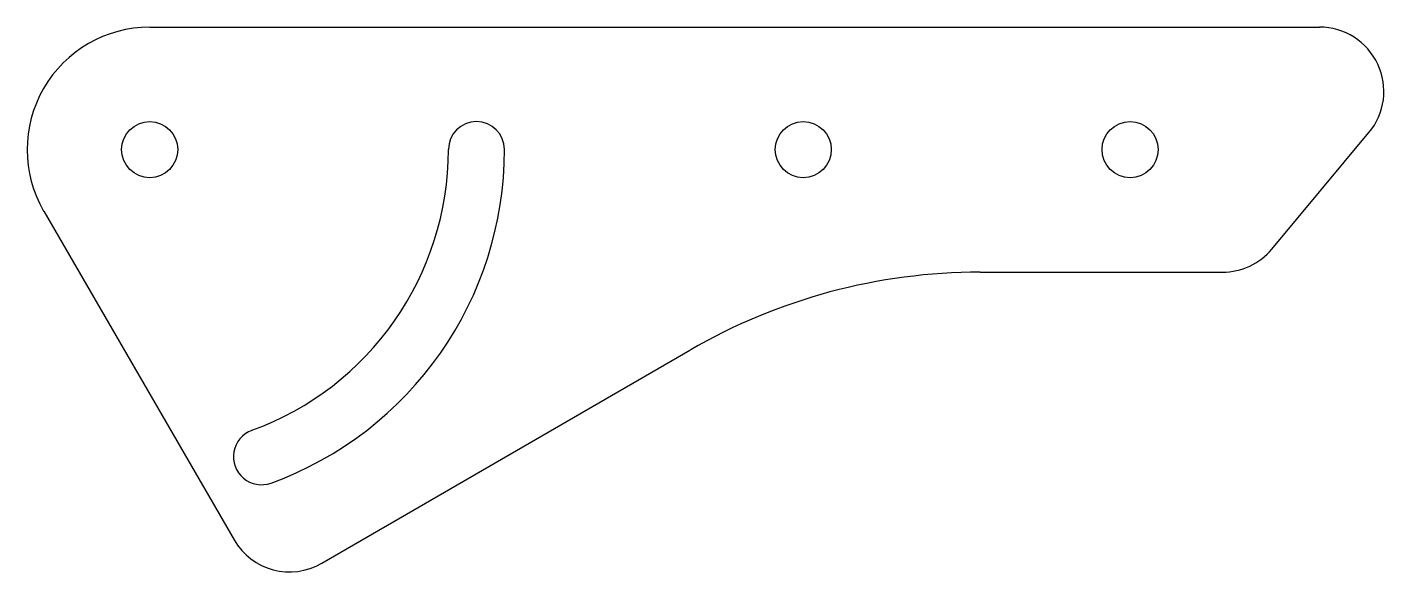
# Model space of a CAD drawing. Header units: millimetres. Extents: x -19 to 192, y -66 to 19.
import ezdxf

# ---------------------------------------------------------------- set-up
doc = ezdxf.new("R2010")
doc.units = ezdxf.units.MM

msp = doc.modelspace()

# ---------------------------------------------------------------- linework, layer by layer
at = {"color": 7, "linetype": 'Continuous', "lineweight": 25}
for p, q in [((0, 19.05), (181.85, 19.05)), ((174.45, -15.45), (189.53, 2.65)), ((-16.48, -9.55), (13.12, -60.66)), ((129.1, -19.05), (166.77, -19.05)), ((26.78, -64.3), (83.99, -31.17))]:
    msp.add_line(p, q, dxfattribs=at)
for centre in [(0, 0), (101.6, 0), (152.4, 0)]:
    msp.add_circle(centre, 4.36, dxfattribs=at)
for centre, radius, start, end in [((0, 0), 19.05, 90, 210.0787), ((181.85, 9.05), 10, 320.1944, 90), ((50.8, 0), 4.36, 0, 180), ((0, 0), 46.44, 290, 0), ((0, 0), 55.16, 290, 0), ((166.77, -9.05), 10, 270, 320.1944), ((129.1, -109.05), 90, 90, 120.0787), ((17.37, -47.74), 4.36, 110, 290), ((21.77, -55.65), 10, 210.0787, 300.0787)]:
    msp.add_arc(centre, radius, start, end, dxfattribs=at)

doc.saveas('drawing.dxf')
